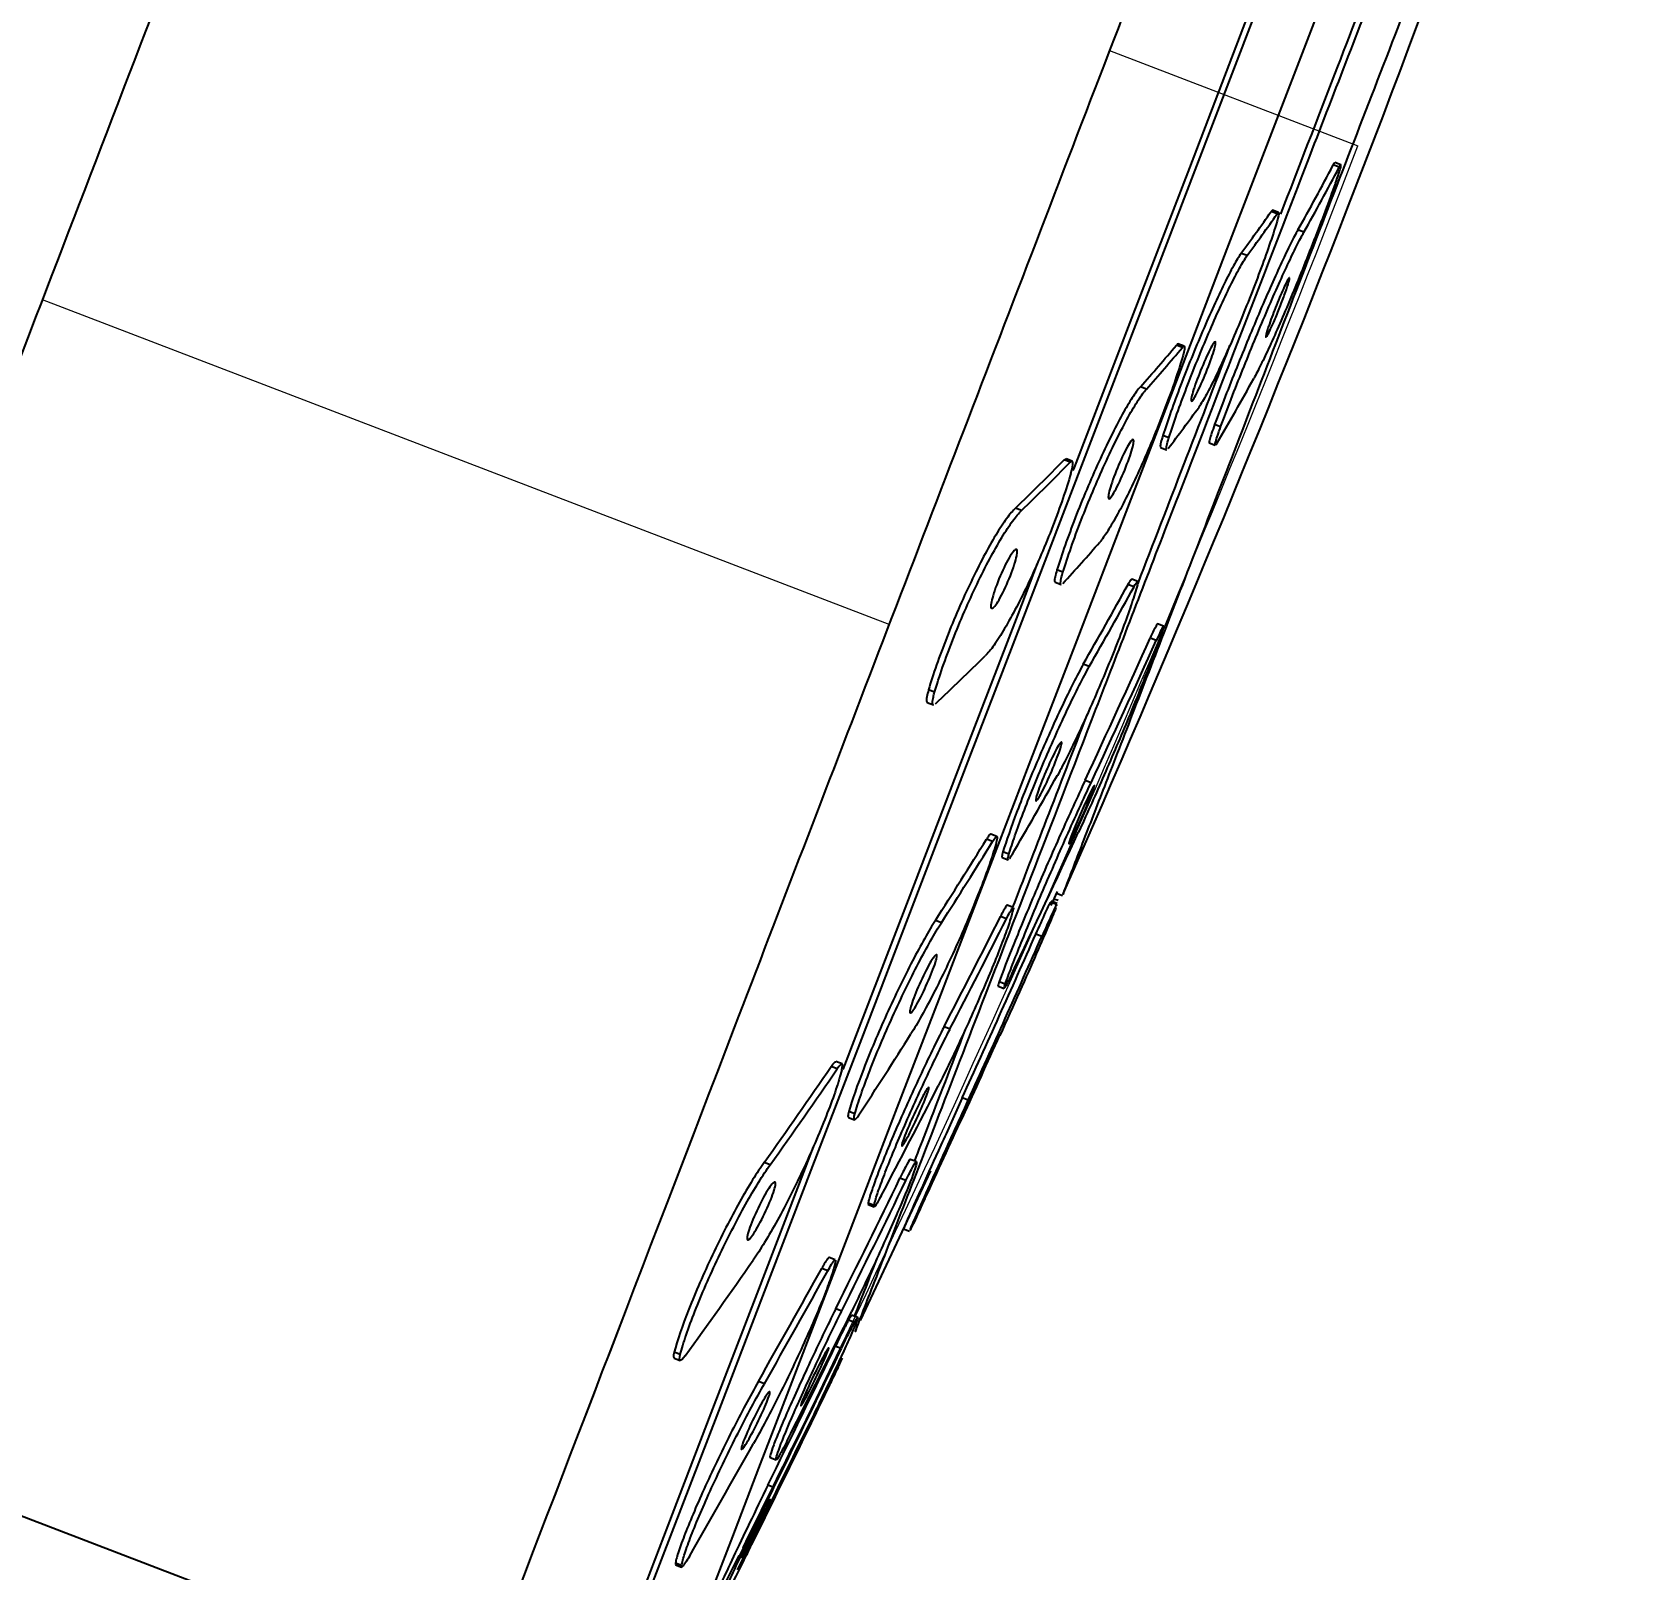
# Model space of a CAD drawing. Header units: millimetres. Extents: x 789 to 1209, y -1278 to -684.
# Drawn here: x 864.24 to 882.82, y -786.99 to -769.24 of the extents above; entities that cross this region are included whole.
import ezdxf

# ---------------------------------------------------------------- set-up
doc = ezdxf.new("R2010")
doc.units = ezdxf.units.MM
doc.header["$LTSCALE"] = 0.1
doc.layers.get('0').update_dxf_attribs({"lineweight": 13})
doc.layers.add('DIM', color=3, linetype='Continuous', lineweight=9)
doc.styles.get("Standard").update_dxf_attribs({"font": 'arial.ttf'})
doc.dimstyles.new('ISO-25', dxfattribs={"dimtxt": 2.5, "dimasz": 2.5, "dimexe": 1.25, "dimexo": 0.625, "dimtad": 1, "dimlfac": 1.333333, "dimtxsty": 'Standard', "dimcen": 2.5, "dimadec": 0, "dimazin": 0, "dimtfac": 1, "dimtmove": 0, "dimatfit": 3, "dimfxl": 0, "dimarcsym": 0})

# ---------------------------------------------------------------- blocks, each defined once
blk = doc.blocks.new('*D18')
at = {"layer": 'Defpoints', "color": 0}
for p in [(889.248, -721.665), (889.248, -735.525), (841.999, -806.746)]:
    blk.add_point(p, dxfattribs=at)
at = {"layer": 'DIM', "color": 0, "linetype": 'ByBlock', "lineweight": -2}
for p, q in [((841.999, -806.121), (841.999, -720.415)), ((889.248, -734.9), (889.248, -720.415)), ((845.999, -721.665), (885.248, -721.665))]:
    blk.add_line(p, q, dxfattribs=at)
at = {"layer": 'DIM', "color": 0}
for points in [[(845.999, -720.998), (845.999, -722.331), (841.999, -721.665)], [(885.248, -720.998), (885.248, -722.331), (889.248, -721.665)]]:
    blk.add_solid(points, dxfattribs=at)
at = {"layer": 'DIM', "color": 0, "insert": (865.623, -718.996), "char_height": 4, "attachment_point": 5}
blk.add_mtext('63', dxfattribs=at)
blk = doc.blocks.new('*D19')
at = {"layer": 'Defpoints', "color": 0}
for p in [(879.867, -731.925), (892.294, -731.925), (836.068, -950.146)]:
    blk.add_point(p, dxfattribs=at)
at = {"layer": 'DIM', "color": 0, "linetype": 'ByBlock', "lineweight": -2}
for p, q in [((880.492, -731.925), (893.544, -731.925)), ((892.294, -946.146), (892.294, -735.925)), ((836.693, -950.146), (893.544, -950.146))]:
    blk.add_line(p, q, dxfattribs=at)
at = {"layer": 'DIM', "color": 0}
for points in [[(891.627, -735.925), (892.961, -735.925), (892.294, -731.925)], [(891.627, -946.146), (892.961, -946.146), (892.294, -950.146)]]:
    blk.add_solid(points, dxfattribs=at)
at = {"layer": 'DIM', "color": 0, "insert": (889.627, -841.035), "char_height": 4, "attachment_point": 5, "rotation": 90}
blk.add_mtext('290', dxfattribs=at)

msp = doc.modelspace()

# ---------------------------------------------------------------- linework, layer by layer
at = {"color": 7, "linetype": 'Continuous'}
for p, q in [((888.848, -737.713), (864.483, -801.186)), ((878.535, -764.579), (864.498, -801.147)), ((869.395, -788.39), (876.666, -769.45)), ((876.666, -769.45), (879.531, -770.55)), ((874.122, -776.075), (864.358, -772.327))]:
    msp.add_line(p, q, dxfattribs=at)
at = {"color": 7, "linetype": 'Continuous', "lineweight": 25}
for p, q in [((879.317, -770.797), (879.247, -770.771)), ((879.335, -770.77), (879.266, -770.744)), ((878.6, -771.336), (878.531, -771.309)), ((878.617, -771.321), (878.547, -771.294)), ((878.908, -771.547), (878.839, -771.52)), ((878.253, -771.817), (878.183, -771.791)), ((877.506, -772.877), (877.437, -772.85)), ((877.526, -772.863), (877.456, -772.837)), ((877.092, -773.358), (877.022, -773.331)), ((877.948, -773.794), (877.879, -773.768)), ((877.255, -774.031), (877.324, -774.058)), ((877.351, -773.919), (877.282, -773.892)), ((877.817, -773.979), (877.886, -774.006)), ((876.143, -774.174), (876.166, -774.162)), ((876.213, -774.201), (876.143, -774.174)), ((876.236, -774.188), (876.166, -774.162)), ((875.651, -774.758), (875.581, -774.731)), ((876.129, -775.472), (876.059, -775.445)), ((876.991, -775.58), (876.922, -775.553)), ((876.038, -775.588), (876.108, -775.615)), ((876.948, -775.639), (876.879, -775.613)), ((877.29, -776.094), (877.221, -776.067)), ((877.206, -776.259), (877.137, -776.232)), ((876.432, -776.559), (876.363, -776.533)), ((874.648, -776.856), (874.578, -776.829)), ((874.564, -776.975), (874.634, -777.001)), ((876.453, -777.901), (876.384, -777.874)), ((875.366, -778.522), (875.297, -778.496)), ((875.317, -778.579), (875.248, -778.553)), ((875.506, -778.726), (875.437, -778.699)), ((875.427, -778.765), (875.497, -778.791)), ((875.993, -779.317), (876.064, -779.155)), ((876.062, -779.296), (875.993, -779.269)), ((876.055, -779.177), (876.124, -779.204)), ((875.477, -779.471), (875.408, -779.445)), ((875.555, -779.343), (875.486, -779.316)), ((875.989, -779.28), (875.987, -779.278)), ((876.056, -779.305), (875.987, -779.278)), ((876.056, -779.305), (876.053, -779.317)), ((874.727, -779.518), (874.658, -779.491)), ((875.886, -779.675), (875.817, -779.648)), ((875.462, -780.227), (875.393, -780.2)), ((875.381, -780.248), (875.45, -780.275)), ((874.826, -780.744), (874.757, -780.717)), ((873.58, -781.147), (873.51, -781.12)), ((873.525, -781.202), (873.456, -781.175)), ((875.037, -781.566), (874.968, -781.539)), ((873.654, -781.764), (873.723, -781.791)), ((873.729, -781.723), (873.659, -781.696)), ((872.752, -782.31), (872.682, -782.284)), ((873.794, -784.109), (874.606, -782.381)), ((874.436, -782.275), (874.367, -782.249)), ((874.318, -782.492), (874.248, -782.466)), ((873.881, -782.753), (873.881, -782.769)), ((873.95, -782.78), (873.881, -782.753)), ((873.881, -782.771), (873.95, -782.798)), ((874.29, -783.052), (874.36, -783.079)), ((873.415, -783.535), (873.346, -783.508)), ((873.501, -783.409), (873.432, -783.382)), ((873.577, -783.999), (873.507, -783.972)), ((873.761, -784.075), (873.691, -784.048)), ((873.724, -784.131), (873.655, -784.104)), ((871.714, -784.5), (871.644, -784.474)), ((873.573, -784.433), (873.503, -784.407)), ((871.642, -784.543), (871.712, -784.57)), ((872.684, -784.84), (872.615, -784.813)), ((872.821, -785.721), (872.752, -785.694)), ((872.795, -786.035), (872.725, -786.009)), ((872.55, -786.672), (872.533, -786.666)), ((871.658, -786.909), (871.66, -786.926)), ((871.728, -786.936), (871.658, -786.909)), ((871.66, -786.928), (871.73, -786.955))]:
    msp.add_line(p, q, dxfattribs=at)
at = {"color": 8, "linetype": 'Continuous', "lineweight": 25}
msp.add_line((876.073, -779.262), (876.025, -779.244), dxfattribs=at)
at = {"color": 7, "linetype": 'Continuous', "lineweight": 25, "flags": 128}
for points in [[(878.638, -768.063), (878.255, -769.061), (877.587, -770.802), (876.92, -772.538), (876.259, -774.261), (876.244, -774.299)], [(871.456, -788.851), (871.48, -788.788), (871.554, -788.597), (871.675, -788.281), (871.844, -787.841), (872.059, -787.28), (872.319, -786.603), (872.622, -785.814), (872.966, -784.918), (873.348, -783.922), (873.767, -782.832), (874.218, -781.655), (874.7, -780.401), (875.208, -779.076), (875.74, -777.691), (876.291, -776.255), (876.858, -774.778), (877.438, -773.269), (878.025, -771.739), (878.616, -770.199), (879.207, -768.658)], [(868.841, -793.793), (868.866, -793.729), (868.939, -793.539), (869.06, -793.222), (869.229, -792.782), (869.445, -792.22), (869.706, -791.539), (870.012, -790.743), (870.36, -789.836), (870.749, -788.823), (871.176, -787.71), (871.64, -786.501), (872.138, -785.205), (872.667, -783.827), (873.224, -782.375), (873.807, -780.856), (874.412, -779.28), (875.036, -777.654), (875.676, -775.987), (876.329, -774.288), (876.99, -772.565), (877.656, -770.829), (878.325, -769.088)], [(875.833, -775.37), (875.607, -775.96), (874.967, -777.627), (874.343, -779.253), (873.737, -780.83), (873.591, -781.21)], [(876.196, -778.612), (876.212, -778.587), (876.243, -778.527), (876.286, -778.438), (876.334, -778.331), (876.384, -778.216), (876.429, -778.109), (876.464, -778.02), (876.485, -777.959), (876.491, -777.933), (876.48, -777.946), (876.453, -777.996), (876.414, -778.076), (876.366, -778.179), (876.316, -778.293), (876.27, -778.404), (876.231, -778.5), (876.213, -778.548), (876.213, -778.548)], [(873.248, -782.105), (873.155, -782.348), (872.597, -783.8), (872.068, -785.178), (871.571, -786.474), (871.32, -787.128)], [(860.414, -784.943), (864.905, -786.666), (867.323, -787.594)]]:
    msp.add_lwpolyline(points, dxfattribs=at)
at = {"color": 7, "linetype": 'Continuous', "lineweight": 25}
for centre, radius, start, end in [((925.221, -801.872), 83.365, 122.95922, 183.35148), ((702.363, -702.541), 189.921, 336.20188, 341.55291), ((850.881, -755.815), 32.068, 330.675, 332.2002), ((850.948, -755.842), 32.069, 330.6777, 332.2028), ((860.746, -758.832), 21.725, 323.3804, 324.9465), ((860.829, -758.87), 21.707, 323.3856, 324.9529), ((859.597, -757.895), 23.28, 318.4626, 320.0264), ((859.608, -757.875), 23.354, 318.4717, 320.0304), ((850.055, -757.639), 32.292, 329.6006, 331.1192), ((859.916, -760.704), 21.946, 322.5673, 324.1237), ((858.014, -756.449), 25.354, 313.8568, 315.645), ((858.08, -756.477), 25.356, 313.8653, 315.6533), ((858.623, -759.618), 23.705, 317.6036, 319.1478), ((818.252, -743.334), 66.926, 330.26099, 331.16412), ((818.294, -743.35), 66.955, 330.26467, 331.16741), ((747.221, -717.65), 142.513, 335.00234, 335.72824), ((747.079, -717.584), 142.744, 335.00412, 335.72884), ((857.031, -758.116), 25.825, 313.0453, 314.8126), ((817.487, -744.93), 67.178, 329.7898, 330.69065), ((746.769, -718.659), 142.681, 334.48856, 335.21402), ((817.383, -742.808), 68.014, 327.36165, 328.29539), ((817.297, -742.743), 68.195, 327.367, 328.29825), ((766.162, -724.326), 122.364, 332.55815, 333.22734), ((766.227, -724.356), 122.365, 332.56037, 333.22955), ((704.168, -703.705), 187.698, 335.50114, 336.13376), ((704.108, -703.678), 187.838, 335.50247, 336.13462), ((816.621, -744.394), 68.271, 326.84195, 327.7739), ((704.328, -703.523), 187.724, 335.05315, 335.68596), ((816.2, -742.039), 69.353, 324.52958, 325.64632), ((816.246, -742.057), 69.378, 324.53508, 325.65139), ((765.832, -725.64), 122.309, 332.20703, 332.87698), ((722.764, -708.873), 168.415, 333.51784, 334.08898), ((722.785, -708.883), 168.465, 333.52015, 334.09112), ((815.273, -743.496), 69.818, 324.01822, 325.13005), ((765.717, -724.078), 122.946, 330.39682, 331.09388), ((765.811, -724.127), 122.914, 330.40002, 331.09726), ((722.519, -709.582), 168.498, 333.21877, 333.78991), ((702.862, -702.544), 189.261, 333.83223, 334.37132), ((702.7, -702.465), 189.516, 333.83435, 334.3727), ((702.363, -702.541), 189.847, 334.08022, 334.33159), ((713.195, -707.806), 177.803, 333.66886, 334.22492), ((702.846, -702.647), 189.349, 333.5501, 334.08917), ((765.126, -725.25), 123.189, 330.00742, 330.7038), ((702.363, -702.541), 189.773, 333.66361, 334.05175), ((702.363, -702.541), 189.773, 333.17378, 333.63392)]:
    msp.add_arc(centre, radius, start, end, dxfattribs=at)
at = {"color": 7, "linetype": 'Continuous'}
msp.add_arc((702.363, -702.541), 189.773, 328.68082, 339, dxfattribs=at)
at = {"color": 7, "linetype": 'Continuous', "lineweight": 25}
for points, knots in [([(860.414, -782.601), (860.827, -781.527), (861.842, -778.882), (863.58, -774.355), (865.602, -769.087), (866.99, -765.469), (867.685, -763.661), (868.509, -761.513), (870.158, -757.218), (872.53, -751.039), (874.703, -745.377), (876.487, -740.729), (877.873, -737.12), (878.879, -734.499), (879.559, -732.727), (879.83, -732.022), (879.867, -731.925), (879.867, -731.925)], [0.7499608, 0.7499608, 0.7499608, 0.7499608, 0.7701071, 0.7973165, 0.8245259, 0.8517352, 0.8517352, 0.8517352, 0.8840602, 0.9163852, 0.9487102, 0.9810352, 1.0082446, 1.035454, 1.0626634, 1.0898727, 1.1017745, 1.1017745, 1.1017745, 1.1017745]), ([(888.848, -737.713), (888.848, -737.713), (888.692, -738.12), (888.08, -739.714), (887.624, -740.902), (886.446, -743.97), (885.725, -745.85), (884.071, -750.159), (883.138, -752.588), (881.133, -757.811), (880.061, -760.605), (877.857, -766.346), (876.726, -769.293), (874.491, -775.116), (873.386, -777.992), (871.289, -783.457), (870.296, -786.044), (869.395, -788.389)], [0, 0, 0, 0, 0.125, 0.125, 0.25, 0.25, 0.375, 0.375, 0.5, 0.5, 0.625, 0.625, 0.75, 0.75, 0.875, 0.875, 1, 1, 1, 1]), ([(874.146, -783.169), (874.271, -782.845), (874.525, -782.188), (875.065, -780.792), (875.71, -779.123), (876.443, -777.226), (877.253, -775.129), (878.103, -772.928), (878.985, -770.646), (879.858, -768.388), (880.712, -766.177), (881.509, -764.116), (882.239, -762.226), (882.87, -760.594), (883.393, -759.239), (883.789, -758.215), (884.038, -757.569), (884.149, -757.283), (884.128, -757.336), (884.124, -757.347)], [0, 0, 0, 0, 0.060652, 0.123063, 0.183714, 0.246125, 0.306777, 0.369188, 0.42984, 0.492251, 0.552903, 0.615314, 0.675966, 0.738377, 0.799029, 0.861439, 0.922091, 0.984502, 1, 1, 1, 1]), ([(876.433, -778.403), (876.517, -778.187), (876.687, -777.747), (877.037, -776.841), (877.449, -775.773), (877.913, -774.574), (878.42, -773.261), (878.949, -771.893), (879.493, -770.485), (880.027, -769.102), (880.546, -767.759), (881.026, -766.516), (881.462, -765.389), (881.834, -764.427), (882.137, -763.642), (882.357, -763.073), (882.499, -762.706), (882.516, -762.661), (882.525, -762.638)], [0, 0, 0, 0, 0.061619, 0.125024, 0.186643, 0.250048, 0.311667, 0.375073, 0.436692, 0.500098, 0.561717, 0.625123, 0.686742, 0.750147, 0.811766, 0.875172, 0.93679, 1, 1, 1, 1]), ([(879.797, -768.339), (879.619, -768.799), (879.237, -769.788), (878.848, -770.796), (878.639, -771.337)], [0, 0, 0, 0, 0.464498, 1, 1, 1, 1]), ([(879.247, -770.771), (879.255, -770.757), (879.265, -770.739), (879.265, -770.746), (879.265, -770.747)], [0, 0, 0, 0, 0.8047163, 1, 1, 1, 1]), ([(879.272, -770.981), (879.302, -770.898), (879.325, -770.83), (879.341, -770.762), (879.335, -770.762), (879.317, -770.797)], [0, 0, 0, 0, 0.5, 0.5, 1, 1, 1, 1]), ([(879.272, -770.981), (879.197, -771.189), (879.112, -771.416), (878.981, -771.752), (878.936, -771.866), (878.846, -772.088), (878.802, -772.196), (878.715, -772.404), (878.672, -772.506), (878.59, -772.693), (878.552, -772.78), (878.478, -772.941), (878.444, -773.013), (878.382, -773.138), (878.355, -773.192), (878.331, -773.236)], [0, 0, 0, 0, 0.25, 0.25, 0.375, 0.375, 0.5, 0.5, 0.625, 0.625, 0.75, 0.75, 0.875, 0.875, 1, 1, 1, 1]), ([(878.588, -771.459), (878.561, -771.544), (878.53, -771.637), (878.462, -771.831), (878.426, -771.932), (878.347, -772.141), (878.306, -772.247), (878.222, -772.458), (878.179, -772.564), (878.093, -772.767), (878.051, -772.864), (877.967, -773.049), (877.927, -773.135), (877.852, -773.29), (877.816, -773.36), (877.752, -773.478), (877.723, -773.527), (877.698, -773.565)], [0, 0, 0, 0, 0.125, 0.125, 0.25, 0.25, 0.375, 0.375, 0.5, 0.5, 0.625, 0.625, 0.75, 0.75, 0.875, 0.875, 1, 1, 1, 1]), ([(878.546, -771.299), (878.545, -771.297), (878.543, -771.292), (878.536, -771.302), (878.531, -771.309)], [0, 0, 0, 0, 0.3443082, 1, 1, 1, 1]), ([(878.6, -771.336), (878.615, -771.315), (878.621, -771.316), (878.617, -771.36), (878.606, -771.402), (878.588, -771.459)], [0, 0, 0, 0, 0.5, 0.5, 1, 1, 1, 1]), ([(878.839, -771.52), (878.815, -771.564), (878.787, -771.617), (878.724, -771.742), (878.689, -771.815), (878.615, -771.974), (878.576, -772.061), (878.492, -772.248), (878.449, -772.348), (878.36, -772.556), (878.315, -772.663), (878.223, -772.885), (878.178, -772.997), (878.043, -773.333), (877.956, -773.559), (877.879, -773.768)], [0, 0, 0, 0, 0.125, 0.125, 0.25, 0.25, 0.375, 0.375, 0.5, 0.5, 0.625, 0.625, 0.75, 0.75, 1, 1, 1, 1]), ([(877.948, -773.794), (877.986, -773.691), (878.027, -773.584), (878.112, -773.363), (878.157, -773.25), (878.291, -772.913), (878.384, -772.687), (878.517, -772.377), (878.561, -772.276), (878.644, -772.088), (878.684, -772.002), (878.758, -771.843), (878.793, -771.77), (878.856, -771.644), (878.884, -771.591), (878.908, -771.547)], [0, 0, 0, 0, 0.125, 0.125, 0.25, 0.25, 0.5, 0.5, 0.625, 0.625, 0.75, 0.75, 0.875, 0.875, 1, 1, 1, 1]), ([(878.183, -771.791), (878.158, -771.829), (878.129, -771.877), (878.064, -771.995), (878.027, -772.065), (877.913, -772.297), (877.827, -772.485), (877.697, -772.789), (877.652, -772.895), (877.568, -773.105), (877.526, -773.211), (877.446, -773.42), (877.409, -773.52), (877.341, -773.714), (877.309, -773.807), (877.282, -773.892)], [0, 0, 0, 0, 0.125, 0.125, 0.25, 0.25, 0.5, 0.5, 0.625, 0.625, 0.75, 0.75, 0.875, 0.875, 1, 1, 1, 1]), ([(877.351, -773.919), (877.379, -773.834), (877.41, -773.742), (877.479, -773.548), (877.516, -773.447), (877.595, -773.239), (877.637, -773.132), (877.722, -772.922), (877.766, -772.816), (877.853, -772.613), (877.895, -772.517), (877.98, -772.332), (878.02, -772.246), (878.097, -772.092), (878.133, -772.022), (878.198, -771.904), (878.227, -771.855), (878.253, -771.817)], [0, 0, 0, 0, 0.125, 0.125, 0.25, 0.25, 0.375, 0.375, 0.5, 0.5, 0.625, 0.625, 0.75, 0.75, 0.875, 0.875, 1, 1, 1, 1]), ([(878.486, -772.681), (878.465, -772.749), (878.463, -772.774), (878.489, -772.735), (878.502, -772.71), (878.535, -772.641), (878.555, -772.597), (878.596, -772.499), (878.618, -772.445), (878.659, -772.338), (878.679, -772.286), (878.728, -772.148), (878.746, -772.084), (878.744, -772.072)], [0, 0, 0, 0, 0.25, 0.25, 0.375, 0.375, 0.5, 0.5, 0.625, 0.625, 0.75, 0.75, 1, 1, 1, 1]), ([(878.741, -772.074), (878.739, -772.074), (878.735, -772.074), (878.71, -772.118), (878.674, -772.196), (878.629, -772.3), (878.582, -772.416), (878.537, -772.531), (878.505, -772.622), (878.491, -772.665), (878.486, -772.681)], [0, 0, 0, 0, 0.099932, 0.236178, 0.372375, 0.50841, 0.644223, 0.779856, 0.915431, 1, 1, 1, 1]), ([(878.052, -772.856), (877.874, -773.316), (877.508, -774.262), (877.167, -775.146), (876.991, -775.6)], [0, 0, 0, 0, 0.486644, 1, 1, 1, 1]), ([(877.455, -772.841), (877.454, -772.839), (877.451, -772.833), (877.443, -772.844), (877.437, -772.85)], [0, 0, 0, 0, 0.331775, 1, 1, 1, 1]), ([(877.506, -772.877), (877.523, -772.857), (877.532, -772.859), (877.531, -772.904), (877.521, -772.947), (877.504, -773.005)], [0, 0, 0, 0, 0.5, 0.5, 1, 1, 1, 1]), ([(877.609, -773.467), (877.615, -773.43), (877.636, -773.36), (877.697, -773.191), (877.736, -773.094), (877.809, -772.931), (877.842, -772.865), (877.886, -772.801), (877.895, -772.805), (877.882, -772.878), (877.861, -772.949), (877.801, -773.117), (877.762, -773.214), (877.688, -773.379), (877.655, -773.444), (877.612, -773.507), (877.603, -773.505), (877.609, -773.467)], [0, 0, 0, 0, 0.125, 0.125, 0.25, 0.25, 0.375, 0.375, 0.5, 0.5, 0.625, 0.625, 0.75, 0.75, 0.875, 0.875, 1, 1, 1, 1]), ([(877.504, -773.005), (877.477, -773.094), (877.445, -773.191), (877.375, -773.393), (877.336, -773.5), (877.253, -773.717), (877.209, -773.826), (877.119, -774.044), (877.072, -774.152), (876.98, -774.358), (876.933, -774.458), (876.844, -774.641), (876.801, -774.725), (876.718, -774.876), (876.68, -774.941), (876.612, -775.05), (876.58, -775.093), (876.554, -775.124)], [0, 0, 0, 0, 0.125, 0.125, 0.25, 0.25, 0.375, 0.375, 0.5, 0.5, 0.625, 0.625, 0.75, 0.75, 0.875, 0.875, 1, 1, 1, 1]), ([(877.022, -773.331), (876.995, -773.362), (876.964, -773.405), (876.894, -773.512), (876.854, -773.578), (876.772, -773.727), (876.728, -773.812), (876.636, -773.996), (876.59, -774.093), (876.496, -774.299), (876.448, -774.408), (876.357, -774.624), (876.312, -774.735), (876.229, -774.952), (876.19, -775.057), (876.118, -775.261), (876.086, -775.357), (876.059, -775.445)], [0, 0, 0, 0, 0.125, 0.125, 0.25, 0.25, 0.375, 0.375, 0.5, 0.5, 0.625, 0.625, 0.75, 0.75, 0.875, 0.875, 1, 1, 1, 1]), ([(876.129, -775.472), (876.156, -775.384), (876.188, -775.286), (876.259, -775.084), (876.298, -774.978), (876.382, -774.761), (876.426, -774.652), (876.518, -774.435), (876.565, -774.327), (876.659, -774.122), (876.706, -774.022), (876.797, -773.839), (876.841, -773.756), (876.924, -773.605), (876.963, -773.54), (877.033, -773.432), (877.064, -773.389), (877.092, -773.358)], [0, 0, 0, 0, 0.125, 0.125, 0.25, 0.25, 0.375, 0.375, 0.5, 0.5, 0.625, 0.625, 0.75, 0.75, 0.875, 0.875, 1, 1, 1, 1]), ([(877.879, -773.768), (877.866, -773.802), (877.842, -773.87), (877.82, -773.94), (877.812, -773.977), (877.817, -773.975), (877.819, -773.974)], [0, 0, 0, 0, 0.290593, 0.582929, 0.875649, 1, 1, 1, 1]), ([(877.888, -774.002), (877.886, -774.001), (877.882, -773.999), (877.894, -773.95), (877.918, -773.878), (877.939, -773.819), (877.948, -773.794)], [0, 0, 0, 0, 0.207872, 0.501312, 0.794265, 1, 1, 1, 1]), ([(876.653, -774.614), (876.649, -774.594), (876.661, -774.537), (876.71, -774.385), (876.747, -774.289), (876.823, -774.114), (876.863, -774.036), (876.922, -773.942), (876.941, -773.927), (876.948, -773.968), (876.936, -774.024), (876.888, -774.176), (876.851, -774.272), (876.774, -774.448), (876.735, -774.526), (876.676, -774.619), (876.657, -774.635), (876.653, -774.614)], [0, 0, 0, 0, 0.125, 0.125, 0.25, 0.25, 0.375, 0.375, 0.5, 0.5, 0.625, 0.625, 0.75, 0.75, 0.875, 0.875, 1, 1, 1, 1]), ([(877.282, -773.892), (877.273, -773.921), (877.256, -773.978), (877.248, -774.024), (877.254, -774.026), (877.257, -774.027)], [0, 0, 0, 0, 0.374291, 0.749223, 1, 1, 1, 1]), ([(877.324, -774.057), (877.324, -774.057), (877.318, -774.062), (877.32, -774.036), (877.331, -773.986), (877.346, -773.937), (877.351, -773.919)], [0, 0, 0, 0, 0.010181, 0.387765, 0.764817, 1, 1, 1, 1]), ([(876.22, -774.333), (876.236, -774.274), (876.245, -774.231), (876.242, -774.184), (876.232, -774.182), (876.213, -774.201)], [0, 0, 0, 0, 0.5, 0.5, 1, 1, 1, 1]), ([(876.22, -774.333), (876.194, -774.421), (876.162, -774.519), (876.093, -774.722), (876.054, -774.828), (875.97, -775.046), (875.925, -775.155), (875.833, -775.372), (875.784, -775.48), (875.688, -775.684), (875.64, -775.783), (875.545, -775.964), (875.5, -776.047), (875.412, -776.196), (875.371, -776.26), (875.297, -776.365), (875.262, -776.408), (875.233, -776.437)], [0, 0, 0, 0, 0.125, 0.125, 0.25, 0.25, 0.375, 0.375, 0.5, 0.5, 0.625, 0.625, 0.75, 0.75, 0.875, 0.875, 1, 1, 1, 1]), ([(875.581, -774.731), (875.551, -774.76), (875.516, -774.801), (875.44, -774.906), (875.398, -774.971), (875.309, -775.117), (875.262, -775.2), (875.166, -775.382), (875.117, -775.479), (875.019, -775.683), (874.97, -775.791), (874.876, -776.007), (874.83, -776.118), (874.746, -776.334), (874.707, -776.439), (874.635, -776.644), (874.604, -776.74), (874.578, -776.829)], [0, 0, 0, 0, 0.125, 0.125, 0.25, 0.25, 0.375, 0.375, 0.5, 0.5, 0.625, 0.625, 0.75, 0.75, 0.875, 0.875, 1, 1, 1, 1]), ([(874.648, -776.856), (874.674, -776.767), (874.706, -776.67), (874.776, -776.467), (874.816, -776.361), (874.901, -776.144), (874.946, -776.035), (875.04, -775.818), (875.089, -775.711), (875.186, -775.507), (875.236, -775.408), (875.332, -775.228), (875.378, -775.146), (875.468, -774.997), (875.509, -774.934), (875.586, -774.829), (875.621, -774.787), (875.651, -774.758)], [0, 0, 0, 0, 0.125, 0.125, 0.25, 0.25, 0.375, 0.375, 0.5, 0.5, 0.625, 0.625, 0.75, 0.75, 0.875, 0.875, 1, 1, 1, 1]), ([(875.303, -775.813), (875.315, -775.756), (875.342, -775.671), (875.412, -775.493), (875.455, -775.4), (875.531, -775.262), (875.565, -775.217), (875.603, -775.198), (875.607, -775.226), (875.584, -775.338), (875.557, -775.424), (875.487, -775.602), (875.444, -775.694), (875.367, -775.834), (875.334, -775.878), (875.297, -775.896), (875.292, -775.87), (875.303, -775.813)], [0, 0, 0, 0, 0.125, 0.125, 0.25, 0.25, 0.375, 0.375, 0.5, 0.5, 0.625, 0.625, 0.75, 0.75, 0.875, 0.875, 1, 1, 1, 1]), ([(876.059, -775.445), (876.051, -775.474), (876.035, -775.531), (876.029, -775.579), (876.037, -775.582), (876.04, -775.584)], [0, 0, 0, 0, 0.3721872, 0.7450146, 1, 1, 1, 1]), ([(876.108, -775.614), (876.108, -775.614), (876.1, -775.619), (876.1, -775.591), (876.109, -775.54), (876.123, -775.491), (876.129, -775.472)], [0, 0, 0, 0, 0.011246, 0.389005, 0.76571, 1, 1, 1, 1]), ([(876.921, -775.557), (876.92, -775.555), (876.919, -775.548), (876.904, -775.569), (876.886, -775.6), (876.879, -775.613)], [0, 0, 0, 0, 0.119184, 0.656527, 1, 1, 1, 1]), ([(876.981, -775.645), (876.963, -775.707), (876.94, -775.778), (876.886, -775.937), (876.854, -776.025), (876.751, -776.303), (876.667, -776.512), (876.535, -776.825), (876.489, -776.931), (876.399, -777.135), (876.353, -777.235), (876.265, -777.424), (876.222, -777.513), (876.14, -777.676), (876.102, -777.751), (876.066, -777.816)], [0, 0, 0, 0, 0.125, 0.125, 0.25, 0.25, 0.5, 0.5, 0.625, 0.625, 0.75, 0.75, 0.875, 0.875, 1, 1, 1, 1]), ([(876.948, -775.639), (876.97, -775.599), (876.985, -775.579), (876.997, -775.581), (876.994, -775.604), (876.981, -775.645)], [0, 0, 0, 0, 0.5, 0.5, 1, 1, 1, 1]), ([(877.137, -776.232), (877.151, -776.201), (877.18, -776.139), (877.208, -776.085), (877.221, -776.061), (877.221, -776.068), (877.221, -776.069)], [0, 0, 0, 0, 0.321343, 0.64395, 0.966596, 1, 1, 1, 1]), ([(877.278, -776.142), (877.294, -776.096), (877.295, -776.082), (877.268, -776.125), (877.24, -776.183), (877.206, -776.259)], [0, 0, 0, 0, 0.5, 0.5, 1, 1, 1, 1]), ([(877.278, -776.142), (877.258, -776.2), (877.235, -776.266), (877.179, -776.415), (877.147, -776.499), (877.077, -776.678), (877.039, -776.773), (876.958, -776.975), (876.914, -777.081), (876.78, -777.404), (876.682, -777.632), (876.538, -777.961), (876.49, -778.071), (876.396, -778.28), (876.35, -778.38), (876.306, -778.475)], [0, 0, 0, 0, 0.125, 0.125, 0.25, 0.25, 0.375, 0.375, 0.5, 0.5, 0.75, 0.75, 0.875, 0.875, 1, 1, 1, 1]), ([(876.363, -776.533), (876.292, -776.661), (876.207, -776.829), (876.074, -777.111), (876.027, -777.211), (875.936, -777.415), (875.89, -777.518), (875.8, -777.729), (875.757, -777.832), (875.675, -778.035), (875.636, -778.134), (875.531, -778.411), (875.474, -778.575), (875.437, -778.699)], [0, 0, 0, 0, 0.25, 0.25, 0.375, 0.375, 0.5, 0.5, 0.625, 0.625, 0.75, 0.75, 1, 1, 1, 1]), ([(875.506, -778.726), (875.525, -778.664), (875.548, -778.593), (875.603, -778.435), (875.635, -778.346), (875.74, -778.069), (875.825, -777.861), (875.958, -777.548), (876.005, -777.442), (876.096, -777.239), (876.142, -777.139), (876.232, -776.95), (876.275, -776.862), (876.358, -776.699), (876.397, -776.624), (876.432, -776.559)], [0, 0, 0, 0, 0.125, 0.125, 0.25, 0.25, 0.5, 0.5, 0.625, 0.625, 0.75, 0.75, 0.875, 0.875, 1, 1, 1, 1]), ([(874.578, -776.829), (874.571, -776.858), (874.555, -776.916), (874.552, -776.965), (874.562, -776.969), (874.566, -776.97)], [0, 0, 0, 0, 0.371468, 0.743511, 1, 1, 1, 1]), ([(874.634, -777.001), (874.634, -777.001), (874.625, -777.005), (874.623, -776.977), (874.629, -776.924), (874.643, -776.875), (874.648, -776.856)], [0, 0, 0, 0, 0.012608, 0.392453, 0.770539, 1, 1, 1, 1]), ([(876.408, -777.11), (876.247, -777.526), (875.94, -778.321), (875.672, -779.016), (875.544, -779.347)], [0, 0, 0, 0, 0.522959, 1, 1, 1, 1]), ([(875.82, -778.071), (875.83, -778.029), (875.856, -777.955), (875.924, -777.785), (875.966, -777.69), (876.042, -777.533), (876.075, -777.472), (876.115, -777.419), (876.12, -777.428), (876.1, -777.51), (876.074, -777.584), (876.006, -777.754), (875.965, -777.849), (875.888, -778.008), (875.855, -778.068), (875.816, -778.121), (875.81, -778.113), (875.82, -778.071)], [0, 0, 0, 0, 0.125, 0.125, 0.25, 0.25, 0.375, 0.375, 0.5, 0.5, 0.625, 0.625, 0.75, 0.75, 0.875, 0.875, 1, 1, 1, 1]), ([(876.384, -777.874), (876.34, -777.969), (876.293, -778.071), (876.199, -778.278), (876.15, -778.386), (876.052, -778.607), (876.003, -778.717), (875.907, -778.938), (875.859, -779.049), (875.767, -779.265), (875.724, -779.369), (875.64, -779.569), (875.601, -779.666), (875.493, -779.932), (875.435, -780.085), (875.393, -780.2)], [0, 0, 0, 0, 0.125, 0.125, 0.25, 0.25, 0.375, 0.375, 0.5, 0.5, 0.625, 0.625, 0.75, 0.75, 1, 1, 1, 1]), ([(875.462, -780.227), (875.483, -780.169), (875.508, -780.103), (875.565, -779.955), (875.598, -779.871), (875.67, -779.692), (875.709, -779.598), (875.792, -779.397), (875.837, -779.291), (875.928, -779.076), (875.976, -778.967), (876.073, -778.744), (876.122, -778.632), (876.219, -778.414), (876.268, -778.305), (876.363, -778.095), (876.409, -777.995), (876.453, -777.901)], [0, 0, 0, 0, 0.125, 0.125, 0.25, 0.25, 0.375, 0.375, 0.5, 0.5, 0.625, 0.625, 0.75, 0.75, 0.875, 0.875, 1, 1, 1, 1]), ([(875.296, -778.499), (875.295, -778.498), (875.293, -778.49), (875.276, -778.51), (875.256, -778.54), (875.248, -778.553)], [0, 0, 0, 0, 0.112548, 0.649938, 1, 1, 1, 1]), ([(875.317, -778.579), (875.341, -778.54), (875.358, -778.521), (875.374, -778.524), (875.372, -778.548), (875.36, -778.59)], [0, 0, 0, 0, 0.5, 0.5, 1, 1, 1, 1]), ([(876.134, -779.177), (876.132, -779.184), (876.122, -779.209), (876.201, -779.005), (876.35, -778.617), (876.433, -778.403)], [0, 0, 0, 0, 0.138837, 0.525055, 1, 1, 1, 1]), ([(875.36, -778.59), (875.342, -778.655), (875.319, -778.73), (875.262, -778.896), (875.229, -778.989), (875.155, -779.182), (875.113, -779.286), (875.025, -779.498), (874.979, -779.605), (874.883, -779.821), (874.833, -779.929), (874.735, -780.135), (874.685, -780.237), (874.541, -780.518), (874.45, -780.68), (874.375, -780.8)], [0, 0, 0, 0, 0.125, 0.125, 0.25, 0.25, 0.375, 0.375, 0.5, 0.5, 0.625, 0.625, 0.75, 0.75, 1, 1, 1, 1]), ([(875.437, -778.699), (875.431, -778.719), (875.421, -778.756), (875.426, -778.76), (875.429, -778.761)], [0, 0, 0, 0, 0.561666, 1, 1, 1, 1]), ([(876.213, -778.548), (876.206, -778.568), (876.193, -778.604), (876.195, -778.608), (876.196, -778.609)], [0, 0, 0, 0, 0.553088, 1, 1, 1, 1]), ([(875.498, -778.789), (875.497, -778.789), (875.491, -778.794), (875.494, -778.771), (875.503, -778.738), (875.506, -778.726)], [0, 0, 0, 0, 0.0812933, 0.6470286, 1, 1, 1, 1]), ([(875.555, -779.361), (875.548, -779.394), (875.535, -779.438), (875.5, -779.548), (875.477, -779.613), (875.395, -779.833), (875.322, -780.015), (875.197, -780.31), (875.153, -780.413), (875.061, -780.619), (875.014, -780.724), (874.919, -780.93), (874.872, -781.029), (874.779, -781.223), (874.733, -781.316), (874.69, -781.401)], [0, 0, 0, 0, 0.125, 0.125, 0.25, 0.25, 0.5, 0.5, 0.625, 0.625, 0.75, 0.75, 0.875, 0.875, 1, 1, 1, 1]), ([(876.048, -779.344), (876.032, -779.385), (876.005, -779.451), (875.928, -779.632), (875.879, -779.744), (875.707, -780.137), (875.559, -780.469), (875.401, -780.817)], [0, 0, 0, 0, 0.25, 0.25, 0.5, 0.5, 1, 1, 1, 1]), ([(875.485, -779.318), (875.485, -779.317), (875.485, -779.31), (875.469, -779.333), (875.441, -779.38), (875.417, -779.427), (875.408, -779.445)], [0, 0, 0, 0, 0.0399247, 0.4031955, 0.7673296, 1, 1, 1, 1]), ([(875.477, -779.471), (875.491, -779.444), (875.52, -779.389), (875.547, -779.346), (875.552, -779.347), (875.554, -779.347)], [0, 0, 0, 0, 0.36424, 0.729179, 1, 1, 1, 1]), ([(875.817, -779.648), (875.856, -779.56), (875.897, -779.469), (875.96, -779.332), (875.981, -779.287), (875.987, -779.278)], [0, 0, 0, 0, 0.5, 0.5, 1, 1, 1, 1]), ([(876.056, -779.305), (876.05, -779.314), (876.029, -779.359), (875.966, -779.495), (875.925, -779.587), (875.886, -779.675)], [0, 0, 0, 0, 0.5, 0.5, 1, 1, 1, 1]), ([(874.658, -779.491), (874.619, -779.55), (874.578, -779.619), (874.489, -779.777), (874.441, -779.865), (874.344, -780.051), (874.294, -780.152), (874.194, -780.359), (874.144, -780.465), (874.046, -780.681), (873.999, -780.789), (873.91, -780.999), (873.868, -781.103), (873.755, -781.394), (873.696, -781.566), (873.659, -781.696)], [0, 0, 0, 0, 0.125, 0.125, 0.25, 0.25, 0.375, 0.375, 0.5, 0.5, 0.625, 0.625, 0.75, 0.75, 1, 1, 1, 1]), ([(873.729, -781.723), (873.747, -781.658), (873.771, -781.583), (873.828, -781.417), (873.862, -781.324), (873.937, -781.131), (873.979, -781.028), (874.068, -780.816), (874.115, -780.71), (874.213, -780.494), (874.263, -780.387), (874.363, -780.18), (874.413, -780.079), (874.559, -779.798), (874.651, -779.637), (874.727, -779.518)], [0, 0, 0, 0, 0.125, 0.125, 0.25, 0.25, 0.375, 0.375, 0.5, 0.5, 0.625, 0.625, 0.75, 0.75, 1, 1, 1, 1]), ([(874.369, -780.505), (874.381, -780.456), (874.409, -780.378), (874.481, -780.205), (874.526, -780.111), (874.604, -779.963), (874.638, -779.909), (874.676, -779.871), (874.681, -779.889), (874.657, -779.984), (874.628, -780.063), (874.556, -780.236), (874.512, -780.33), (874.433, -780.479), (874.4, -780.533), (874.361, -780.57), (874.357, -780.553), (874.369, -780.505)], [0, 0, 0, 0, 0.125, 0.125, 0.25, 0.25, 0.375, 0.375, 0.5, 0.5, 0.625, 0.625, 0.75, 0.75, 0.875, 0.875, 1, 1, 1, 1]), ([(875.393, -780.2), (875.387, -780.217), (875.378, -780.245), (875.381, -780.244), (875.383, -780.243)], [0, 0, 0, 0, 0.64194, 1, 1, 1, 1]), ([(875.538, -780.111), (875.502, -780.187), (875.473, -780.243), (875.445, -780.286), (875.446, -780.272), (875.462, -780.227)], [0, 0, 0, 0, 0.5, 0.5, 1, 1, 1, 1]), ([(874.757, -780.717), (874.713, -780.803), (874.667, -780.895), (874.574, -781.087), (874.525, -781.189), (874.43, -781.393), (874.382, -781.496), (874.289, -781.703), (874.244, -781.805), (874.16, -782.001), (874.12, -782.096), (874.048, -782.272), (874.016, -782.353), (873.96, -782.501), (873.937, -782.566), (873.901, -782.675), (873.888, -782.72), (873.881, -782.753)], [0, 0, 0, 0, 0.125, 0.125, 0.25, 0.25, 0.375, 0.375, 0.5, 0.5, 0.625, 0.625, 0.75, 0.75, 0.875, 0.875, 1, 1, 1, 1]), ([(873.95, -782.78), (873.957, -782.746), (873.97, -782.702), (874.006, -782.593), (874.03, -782.528), (874.113, -782.308), (874.187, -782.127), (874.314, -781.833), (874.359, -781.729), (874.451, -781.524), (874.499, -781.42), (874.595, -781.214), (874.643, -781.114), (874.737, -780.922), (874.783, -780.829), (874.826, -780.744)], [0, 0, 0, 0, 0.125, 0.125, 0.25, 0.25, 0.5, 0.5, 0.625, 0.625, 0.75, 0.75, 0.875, 0.875, 1, 1, 1, 1]), ([(875.001, -780.751), (874.843, -781.16), (874.617, -781.744), (874.462, -782.147), (874.415, -782.267)], [0, 0, 0, 0, 0.700898, 1, 1, 1, 1]), ([(873.456, -781.175), (873.469, -781.157), (873.494, -781.122), (873.505, -781.123), (873.509, -781.123)], [0, 0, 0, 0, 0.541038, 1, 1, 1, 1]), ([(875.018, -781.64), (875.023, -781.632), (875.039, -781.598), (875.09, -781.49), (875.123, -781.419), (875.192, -781.267), (875.227, -781.19), (875.285, -781.061), (875.307, -781.012), (875.317, -780.986)], [0, 0, 0, 0, 0.25, 0.25, 0.5, 0.5, 0.75, 0.75, 1, 1, 1, 1]), ([(875.324, -780.968), (875.324, -780.968), (875.327, -780.961), (875.316, -780.983), (875.291, -781.036), (875.25, -781.123), (875.201, -781.229), (875.149, -781.345), (875.099, -781.455), (875.061, -781.539), (875.045, -781.575), (875.039, -781.589)], [0, 0, 0, 0, 0.002023, 0.132502, 0.263058, 0.393787, 0.524731, 0.655823, 0.786929, 0.917928, 1, 1, 1, 1]), ([(873.577, -781.216), (873.56, -781.282), (873.538, -781.356), (873.482, -781.523), (873.448, -781.616), (873.373, -781.81), (873.331, -781.913), (873.241, -782.124), (873.193, -782.231), (873.093, -782.446), (873.041, -782.553), (872.938, -782.758), (872.885, -782.858), (872.733, -783.136), (872.637, -783.295), (872.555, -783.412)], [0, 0, 0, 0, 0.125, 0.125, 0.25, 0.25, 0.375, 0.375, 0.5, 0.5, 0.625, 0.625, 0.75, 0.75, 1, 1, 1, 1]), ([(873.577, -781.216), (873.588, -781.173), (873.589, -781.15), (873.57, -781.145), (873.551, -781.164), (873.525, -781.202)], [0, 0, 0, 0, 0.5, 0.5, 1, 1, 1, 1]), ([(874.275, -782.054), (874.288, -782.013), (874.317, -781.94), (874.389, -781.772), (874.434, -781.677), (874.511, -781.522), (874.545, -781.461), (874.583, -781.408), (874.587, -781.416), (874.562, -781.498), (874.533, -781.572), (874.461, -781.74), (874.417, -781.834), (874.338, -781.991), (874.305, -782.051), (874.267, -782.104), (874.263, -782.096), (874.275, -782.054)], [0, 0, 0, 0, 0.125, 0.125, 0.25, 0.25, 0.375, 0.375, 0.5, 0.5, 0.625, 0.625, 0.75, 0.75, 0.875, 0.875, 1, 1, 1, 1]), ([(874.968, -781.539), (874.883, -781.725), (874.714, -782.098), (874.5, -782.572), (874.351, -782.904), (874.288, -783.049), (874.293, -783.043), (874.294, -783.042)], [0, 0, 0, 0, 0.229911, 0.460355, 0.690554, 0.920386, 1, 1, 1, 1]), ([(874.368, -783.059), (874.367, -783.058), (874.366, -783.055), (874.464, -782.834), (874.635, -782.451), (874.84, -782), (874.981, -781.689), (875.037, -781.566)], [0, 0, 0, 0, 0.158247, 0.387725, 0.617274, 0.847118, 1, 1, 1, 1]), ([(875.039, -781.589), (875.031, -781.607), (875.018, -781.638), (875.019, -781.638), (875.019, -781.638)], [0, 0, 0, 0, 0.597687, 1, 1, 1, 1]), ([(873.659, -781.696), (873.654, -781.717), (873.645, -781.754), (873.652, -781.759), (873.655, -781.761)], [0, 0, 0, 0, 0.557693, 1, 1, 1, 1]), ([(873.775, -781.735), (873.75, -781.773), (873.732, -781.793), (873.716, -781.789), (873.717, -781.765), (873.729, -781.723)], [0, 0, 0, 0, 0.5, 0.5, 1, 1, 1, 1]), ([(872.682, -782.284), (872.641, -782.342), (872.596, -782.409), (872.501, -782.563), (872.45, -782.65), (872.347, -782.834), (872.294, -782.933), (872.188, -783.139), (872.137, -783.243), (872.035, -783.458), (871.986, -783.566), (871.894, -783.775), (871.851, -783.879), (871.737, -784.17), (871.678, -784.342), (871.644, -784.474)], [0, 0, 0, 0, 0.125, 0.125, 0.25, 0.25, 0.375, 0.375, 0.5, 0.5, 0.625, 0.625, 0.75, 0.75, 1, 1, 1, 1]), ([(871.714, -784.5), (871.731, -784.435), (871.754, -784.36), (871.81, -784.193), (871.845, -784.1), (871.921, -783.907), (871.964, -783.804), (872.055, -783.593), (872.104, -783.487), (872.206, -783.273), (872.258, -783.166), (872.363, -782.962), (872.416, -782.862), (872.571, -782.585), (872.669, -782.427), (872.752, -782.31)], [0, 0, 0, 0, 0.125, 0.125, 0.25, 0.25, 0.375, 0.375, 0.5, 0.5, 0.625, 0.625, 0.75, 0.75, 1, 1, 1, 1]), ([(874.436, -782.275), (874.441, -782.277), (874.44, -782.291), (874.428, -782.342), (874.415, -782.379), (874.363, -782.522), (874.307, -782.66), (874.199, -782.91), (874.159, -783.001), (874.074, -783.19), (874.029, -783.29), (873.935, -783.493), (873.887, -783.596), (873.789, -783.801), (873.74, -783.904), (873.692, -784.002)], [0, 0, 0, 0, 0.125, 0.125, 0.25, 0.25, 0.5, 0.5, 0.625, 0.625, 0.75, 0.75, 0.875, 0.875, 1, 1, 1, 1]), ([(874.367, -782.249), (874.364, -782.247), (874.35, -782.268), (874.308, -782.345), (874.28, -782.401), (874.248, -782.466)], [0, 0, 0, 0, 0.5, 0.5, 1, 1, 1, 1]), ([(874.318, -782.492), (874.349, -782.428), (874.377, -782.372), (874.42, -782.295), (874.433, -782.274), (874.436, -782.275)], [0, 0, 0, 0, 0.5, 0.5, 1, 1, 1, 1]), ([(872.486, -783.141), (872.493, -783.099), (872.518, -783.026), (872.588, -782.857), (872.633, -782.762), (872.718, -782.608), (872.757, -782.548), (872.807, -782.497), (872.818, -782.506), (872.804, -782.588), (872.78, -782.662), (872.709, -782.831), (872.664, -782.925), (872.579, -783.081), (872.54, -783.14), (872.49, -783.191), (872.479, -783.182), (872.486, -783.141)], [0, 0, 0, 0, 0.125, 0.125, 0.25, 0.25, 0.375, 0.375, 0.5, 0.5, 0.625, 0.625, 0.75, 0.75, 0.875, 0.875, 1, 1, 1, 1]), ([(874.031, -782.67), (874.002, -782.724), (873.979, -782.764), (873.95, -782.803), (873.945, -782.802), (873.95, -782.78)], [0, 0, 0, 0, 0.5, 0.5, 1, 1, 1, 1]), ([(874.537, -782.701), (874.496, -782.789), (874.454, -782.88), (874.39, -783.016), (874.368, -783.061), (874.364, -783.07)], [0, 0, 0, 0, 0.5, 0.5, 1, 1, 1, 1]), ([(873.743, -784.213), (873.74, -784.219), (873.717, -784.281), (873.798, -784.069), (873.947, -783.684), (874.08, -783.341), (874.146, -783.169)], [0, 0, 0, 0, 0.046088, 0.473575, 0.735327, 1, 1, 1, 1]), ([(873.503, -783.428), (873.496, -783.463), (873.484, -783.51), (873.447, -783.626), (873.422, -783.696), (873.363, -783.851), (873.328, -783.938), (873.249, -784.124), (873.207, -784.222), (873.114, -784.428), (873.065, -784.534), (872.965, -784.746), (872.912, -784.854), (872.756, -785.166), (872.652, -785.364), (872.559, -785.529)], [0, 0, 0, 0, 0.125, 0.125, 0.25, 0.25, 0.375, 0.375, 0.5, 0.5, 0.625, 0.625, 0.75, 0.75, 1, 1, 1, 1]), ([(873.431, -783.384), (873.431, -783.383), (873.431, -783.376), (873.412, -783.398), (873.382, -783.443), (873.356, -783.49), (873.346, -783.508)], [0, 0, 0, 0, 0.035923, 0.398547, 0.762791, 1, 1, 1, 1]), ([(873.415, -783.535), (873.431, -783.508), (873.461, -783.454), (873.491, -783.412), (873.497, -783.413), (873.5, -783.413)], [0, 0, 0, 0, 0.365365, 0.731456, 1, 1, 1, 1]), ([(873.976, -783.402), (873.926, -783.533), (873.794, -783.876), (873.75, -783.989), (873.722, -784.06)], [0, 0, 0, 0, 0.379089, 1, 1, 1, 1]), ([(873.507, -783.972), (873.459, -784.07), (873.409, -784.173), (873.311, -784.377), (873.262, -784.48), (873.166, -784.684), (873.121, -784.782), (873.035, -784.971), (872.994, -785.062), (872.922, -785.227), (872.889, -785.304), (872.833, -785.438), (872.81, -785.496), (872.774, -785.591), (872.762, -785.628), (872.748, -785.678), (872.747, -785.692), (872.752, -785.694)], [0, 0, 0, 0, 0.125, 0.125, 0.25, 0.25, 0.375, 0.375, 0.5, 0.5, 0.625, 0.625, 0.75, 0.75, 0.875, 0.875, 1, 1, 1, 1]), ([(872.821, -785.721), (872.816, -785.719), (872.818, -785.705), (872.831, -785.655), (872.844, -785.618), (872.897, -785.476), (872.954, -785.338), (873.064, -785.089), (873.104, -784.998), (873.19, -784.809), (873.236, -784.71), (873.331, -784.506), (873.38, -784.404), (873.478, -784.199), (873.528, -784.097), (873.577, -783.999)], [0, 0, 0, 0, 0.125, 0.125, 0.25, 0.25, 0.5, 0.5, 0.625, 0.625, 0.75, 0.75, 0.875, 0.875, 1, 1, 1, 1]), ([(873.724, -784.131), (873.741, -784.101), (873.752, -784.083), (873.764, -784.071), (873.764, -784.077), (873.746, -784.129), (873.712, -784.212), (873.63, -784.393), (873.598, -784.464), (873.526, -784.619), (873.486, -784.705), (873.4, -784.887), (873.355, -784.982), (873.26, -785.181), (873.21, -785.284), (873.16, -785.387)], [0, 0, 0, 0, 0.125, 0.125, 0.25, 0.25, 0.5, 0.5, 0.625, 0.625, 0.75, 0.75, 0.875, 0.875, 1, 1, 1, 1]), ([(873.683, -784.067), (873.685, -784.061), (873.687, -784.048), (873.666, -784.084), (873.655, -784.104)], [0, 0, 0, 0, 0.463069, 1, 1, 1, 1]), ([(873.655, -784.104), (873.643, -784.124), (873.623, -784.164), (873.569, -784.271), (873.536, -784.338), (873.503, -784.407)], [0, 0, 0, 0, 0.5, 0.5, 1, 1, 1, 1]), ([(873.573, -784.433), (873.606, -784.365), (873.638, -784.298), (873.692, -784.191), (873.713, -784.15), (873.724, -784.131)], [0, 0, 0, 0, 0.5, 0.5, 1, 1, 1, 1]), ([(871.644, -784.474), (871.639, -784.494), (871.631, -784.532), (871.64, -784.537), (871.643, -784.54)], [0, 0, 0, 0, 0.556918, 1, 1, 1, 1]), ([(873.132, -785.008), (873.157, -784.949), (873.195, -784.864), (873.279, -784.69), (873.323, -784.601), (873.392, -784.47), (873.417, -784.429), (873.432, -784.418), (873.422, -784.449), (873.373, -784.566), (873.335, -784.651), (873.252, -784.825), (873.207, -784.914), (873.138, -785.046), (873.113, -785.086), (873.098, -785.097), (873.108, -785.067), (873.132, -785.008)], [0, 0, 0, 0, 0.125, 0.125, 0.25, 0.25, 0.375, 0.375, 0.5, 0.5, 0.625, 0.625, 0.75, 0.75, 0.875, 0.875, 1, 1, 1, 1]), ([(871.77, -784.516), (871.743, -784.554), (871.723, -784.572), (871.703, -784.567), (871.703, -784.543), (871.714, -784.5)], [0, 0, 0, 0, 0.5, 0.5, 1, 1, 1, 1]), ([(873.482, -784.762), (873.518, -784.686), (873.583, -784.551), (873.584, -784.545), (873.585, -784.542)], [0, 0, 0, 0, 0.562174, 1, 1, 1, 1]), ([(872.615, -784.813), (872.568, -784.895), (872.518, -784.986), (872.416, -785.177), (872.363, -785.279), (872.258, -785.487), (872.206, -785.592), (872.103, -785.805), (872.053, -785.911), (871.96, -786.115), (871.916, -786.215), (871.837, -786.4), (871.802, -786.486), (871.741, -786.642), (871.716, -786.71), (871.678, -786.826), (871.665, -786.874), (871.658, -786.909)], [0, 0, 0, 0, 0.125, 0.125, 0.25, 0.25, 0.375, 0.375, 0.5, 0.5, 0.625, 0.625, 0.75, 0.75, 0.875, 0.875, 1, 1, 1, 1]), ([(871.728, -786.936), (871.735, -786.901), (871.748, -786.854), (871.786, -786.738), (871.811, -786.668), (871.871, -786.514), (871.906, -786.427), (871.986, -786.241), (872.029, -786.143), (872.123, -785.938), (872.173, -785.832), (872.275, -785.62), (872.328, -785.513), (872.485, -785.201), (872.591, -785.004), (872.684, -784.84)], [0, 0, 0, 0, 0.125, 0.125, 0.25, 0.25, 0.375, 0.375, 0.5, 0.5, 0.625, 0.625, 0.75, 0.75, 1, 1, 1, 1]), ([(873.308, -785.122), (873.34, -785.056), (873.374, -784.985), (873.436, -784.856), (873.463, -784.801), (873.482, -784.762)], [0, 0, 0, 0, 0.5, 0.5, 1, 1, 1, 1]), ([(872.418, -785.59), (872.418, -785.573), (872.435, -785.52), (872.495, -785.375), (872.538, -785.282), (872.624, -785.111), (872.667, -785.033), (872.729, -784.936), (872.747, -784.918), (872.749, -784.952), (872.731, -785.005), (872.671, -785.15), (872.629, -785.242), (872.542, -785.415), (872.499, -785.492), (872.437, -785.589), (872.419, -785.608), (872.418, -785.59)], [0, 0, 0, 0, 0.125, 0.125, 0.25, 0.25, 0.375, 0.375, 0.5, 0.5, 0.625, 0.625, 0.75, 0.75, 0.875, 0.875, 1, 1, 1, 1]), ([(872.943, -785.505), (872.91, -785.569), (872.881, -785.625), (872.838, -785.702), (872.824, -785.722), (872.821, -785.721)], [0, 0, 0, 0, 0.5, 0.5, 1, 1, 1, 1]), ([(872.725, -786.009), (872.653, -786.157), (872.508, -786.455), (872.319, -786.851), (872.184, -787.144), (872.113, -787.305), (872.12, -787.301), (872.123, -787.299)], [0, 0, 0, 0, 0.216681, 0.43601, 0.654755, 0.872635, 1, 1, 1, 1]), ([(872.187, -787.337), (872.186, -787.339), (872.171, -787.362), (872.212, -787.262), (872.314, -787.037), (872.482, -786.682), (872.652, -786.328), (872.76, -786.107), (872.795, -786.035)], [0, 0, 0, 0, 0.024075, 0.241474, 0.458679, 0.676171, 0.894403, 1, 1, 1, 1]), ([(872.448, -786.784), (872.471, -786.735), (872.508, -786.656), (872.591, -786.485), (872.637, -786.394), (872.71, -786.25), (872.738, -786.198), (872.758, -786.165), (872.751, -786.184), (872.706, -786.283), (872.669, -786.361), (872.585, -786.532), (872.54, -786.623), (872.466, -786.768), (872.439, -786.82), (872.418, -786.853), (872.425, -786.834), (872.448, -786.784)], [0, 0, 0, 0, 0.125, 0.125, 0.25, 0.25, 0.375, 0.375, 0.5, 0.5, 0.625, 0.625, 0.75, 0.75, 0.875, 0.875, 1, 1, 1, 1]), ([(872.099, -787.562), (872.097, -787.566), (872.088, -787.588), (872.145, -787.481), (872.266, -787.244), (872.415, -786.945), (872.517, -786.739), (872.55, -786.672)], [0, 0, 0, 0, 0.059514, 0.328821, 0.598481, 0.869058, 1, 1, 1, 1]), ([(871.819, -786.831), (871.788, -786.884), (871.763, -786.923), (871.73, -786.961), (871.723, -786.959), (871.728, -786.936)], [0, 0, 0, 0, 0.5, 0.5, 1, 1, 1, 1])]:
    msp.add_open_spline(points, degree=3, knots=knots, dxfattribs=at)
for points in [[(877.907, -773.98), (877.899, -773.994), (877.893, -774.002), (877.889, -774.005)], [(875.542, -778.733), (875.53, -778.755), (875.519, -778.77), (875.511, -778.78)], [(875.557, -779.345), (875.557, -779.348), (875.557, -779.353), (875.555, -779.361)], [(873.504, -783.411), (873.505, -783.414), (873.504, -783.42), (873.503, -783.428)]]:
    msp.add_open_spline(points, degree=3, dxfattribs=at)

# ---------------------------------------------------------------- dimensions: what is measured, and where the dimension line sits
at = {"layer": 'DIM'}
dim = msp.add_linear_dim(base=(889.248, -721.665), p1=(841.999, -806.746), p2=(889.248, -735.525), dimstyle='ISO-25', override={"dimtxt": 4, "dimasz": 4, "dimdec": 1, "dimlfac": 1.333333, "dimtdec": 1, "dimfxl": 1.25, "dimarcsym": 1}, dxfattribs=at)
dim.commit()
dim.dimension.update_dxf_attribs({"geometry": '*D18', "text_midpoint": (865.623, -718.996)})
dim = msp.add_linear_dim(base=(892.294, -731.925), p1=(836.068, -950.146), p2=(879.867, -731.925), angle=90, text='290', dimstyle='ISO-25', override={"dimtxt": 4, "dimasz": 4, "dimdec": 1, "dimlfac": 1.333333, "dimtdec": 1, "dimfxl": 1.25, "dimarcsym": 1}, dxfattribs=at)
dim.commit()
dim.dimension.update_dxf_attribs({"geometry": '*D19', "text_midpoint": (889.627, -841.035)})

doc.saveas('drawing.dxf')
